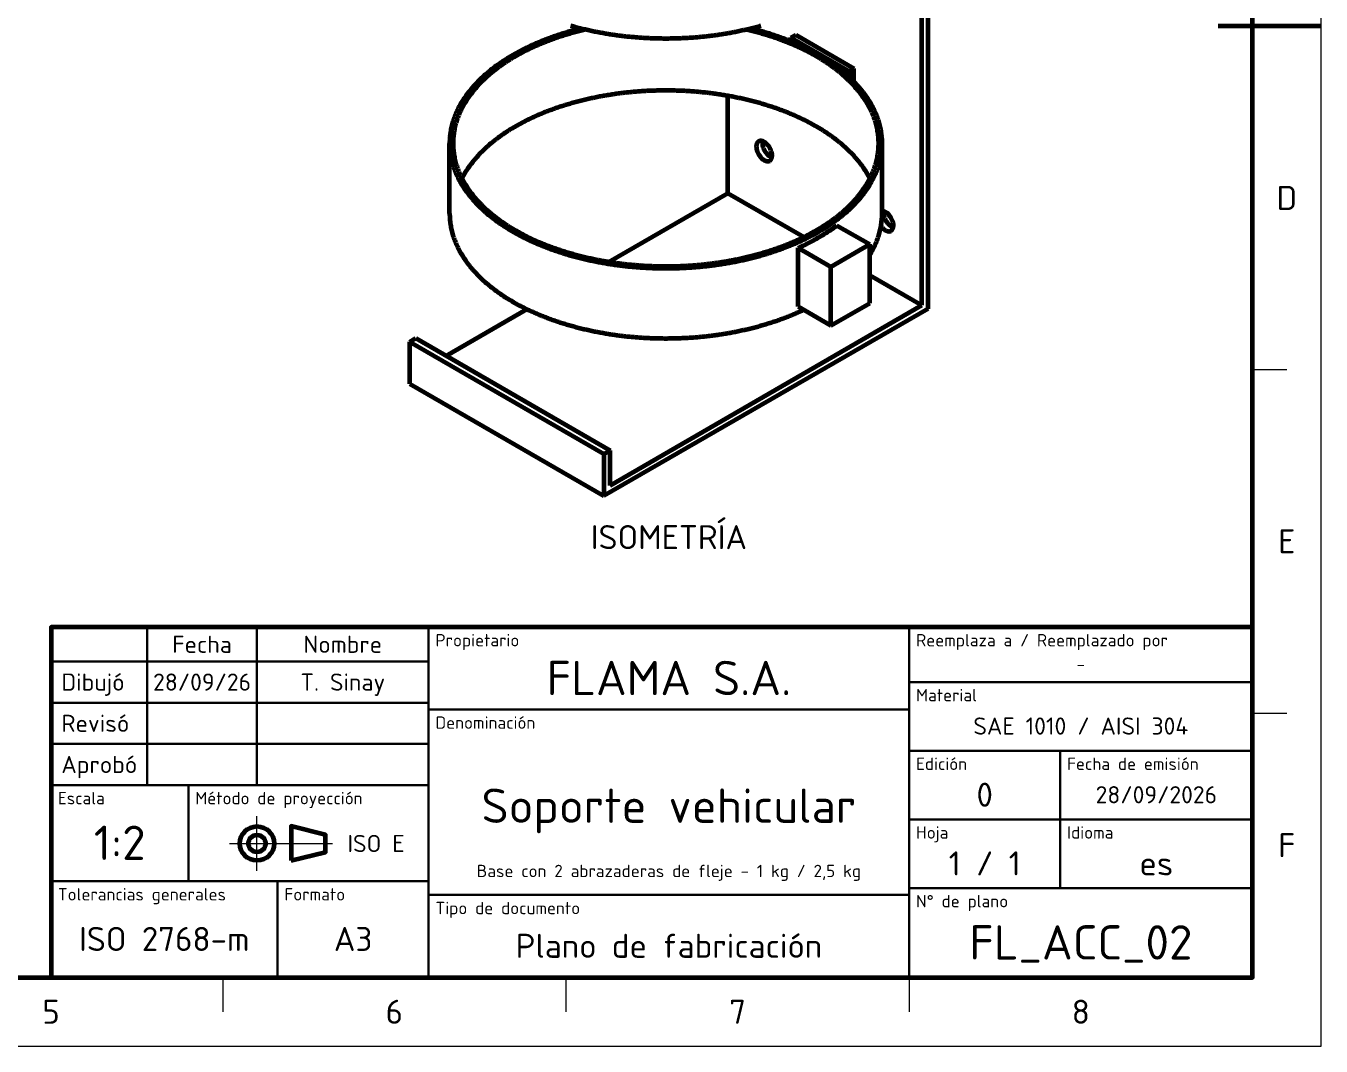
# Model space of a CAD drawing. Header units: millimetres. Extents: x 0 to 420, y 0 to 297.
# Drawn here: x 231.3 to 420, y 0 to 148.5 of the extents above; entities that cross this region are included whole.
import ezdxf
from ezdxf.enums import TextEntityAlignment as Align

# ---------------------------------------------------------------- set-up
doc = ezdxf.new("R2010")
doc.units = ezdxf.units.MM
doc.linetypes.add('IRAM-F-TRAZO-PUNTO', pattern=[20, 15, -2, 1, -2])
for name, color, linetype, lineweight in [('01-VISIBLE', 7, 'CONTINUOUS', 70), ('03-EJE', 1, 'IRAM-F-TRAZO-PUNTO', 18), ('06-TEXTO', 7, 'CONTINUOUS', 25), ('07-RECUADRO', 7, 'CONTINUOUS', 70), ('08-FINA', 5, 'CONTINUOUS', 18), ('10-ROTULO', 7, 'CONTINUOUS', 35), ('11-TEXTO-ROTULO', 7, 'CONTINUOUS', 25)]:
    doc.layers.add(name, color=color, linetype=linetype, lineweight=lineweight)
doc.styles.add('ISO3098', font='isocpeur.ttf')

msp = doc.modelspace()

# ---------------------------------------------------------------- linework, layer by layer
at = {"layer": '01-VISIBLE'}
for p, q in [((361.858, 107.871), (361.858, 186.05)), ((362.742, 107.36), (362.742, 186.56)), ((342.766, 146.858), (343.473, 147.267)), ((343.473, 147.267), (351.958, 142.368)), ((342.766, 146.858), (351.251, 141.959)), ((342.766, 146.287), (342.766, 146.858)), ((351.251, 141.959), (351.958, 142.368)), ((351.251, 141.103), (351.251, 141.959)), ((351.958, 140.418), (351.958, 142.368)), ((333.574, 124.2), (333.574, 138.365)), ((293.058, 121.241), (293.058, 131.447)), ((356.058, 121.241), (356.058, 131.447)), ((316.257, 114.203), (333.574, 124.2)), ((333.574, 124.2), (344.639, 117.812)), ((349.48, 119.508), (354.257, 116.75)), ((343.823, 107.668), (343.823, 116.242)), ((343.823, 116.242), (348.6, 113.484)), ((348.6, 113.484), (354.257, 116.75)), ((354.257, 108.177), (354.257, 116.75)), ((348.6, 104.911), (348.6, 113.484)), ((354.257, 112.259), (361.858, 107.871)), ((316.426, 81.641), (361.858, 107.871)), ((343.823, 107.668), (348.6, 104.911)), ((348.6, 104.911), (354.257, 108.177)), ((292.561, 100.522), (304.314, 107.307)), ((362.742, 107.36), (315.542, 80.11)), ((287.258, 102.563), (288.142, 103.074)), ((287.258, 96.44), (287.258, 102.563)), ((287.258, 102.563), (315.542, 86.233)), ((288.142, 103.074), (316.426, 86.744)), ((287.258, 96.44), (315.542, 80.11)), ((315.542, 86.233), (316.426, 86.744)), ((315.542, 86.233), (315.542, 80.11)), ((316.426, 81.641), (316.426, 86.744))]:
    msp.add_line(p, q, dxfattribs=at)
for points in [[(312.239, 148.185), (312.045, 148.137), (311.85, 148.088), (311.656, 148.038), (311.461, 147.987), (311.267, 147.935), (311.074, 147.883), (310.88, 147.829), (310.687, 147.775), (310.494, 147.72), (310.301, 147.664), (310.109, 147.607), (309.917, 147.549), (309.725, 147.491), (309.533, 147.431), (309.342, 147.371), (309.151, 147.309), (308.96, 147.247), (308.769, 147.184), (308.579, 147.12), (308.389, 147.055), (308.2, 146.989), (308.011, 146.922), (307.822, 146.854), (307.633, 146.785), (307.445, 146.716), (307.257, 146.645), (307.07, 146.573), (306.883, 146.5), (306.696, 146.427), (306.51, 146.352), (306.324, 146.277), (306.138, 146.2), (305.953, 146.122), (305.769, 146.044), (305.584, 145.964), (305.401, 145.883), (305.217, 145.802), (305.034, 145.719), (304.852, 145.635), (304.67, 145.55), (304.489, 145.464), (304.308, 145.377), (304.128, 145.289), (303.948, 145.2), (303.769, 145.11), (303.59, 145.019), (303.412, 144.926), (303.234, 144.833), (303.057, 144.738), (302.881, 144.642), (302.705, 144.545), (302.53, 144.447), (302.356, 144.348), (302.182, 144.247), (302.009, 144.146), (301.837, 144.043), (301.665, 143.939), (301.494, 143.834), (301.324, 143.727), (301.155, 143.62), (300.986, 143.511), (300.818, 143.401), (300.651, 143.289), (300.485, 143.176), (300.32, 143.062), (300.156, 142.947), (299.992, 142.831), (299.83, 142.713), (299.668, 142.594), (299.508, 142.473), (299.348, 142.351), (299.19, 142.228), (299.033, 142.104), (298.876, 141.978), (298.721, 141.85), (298.567, 141.722), (298.414, 141.592), (298.263, 141.46), (298.112, 141.327), (297.963, 141.193), (297.815, 141.057), (297.669, 140.92), (297.524, 140.781), (297.38, 140.641), (297.238, 140.5), (297.097, 140.357), (296.958, 140.212), (296.82, 140.066), (296.684, 139.918), (296.55, 139.769), (296.417, 139.619), (296.286, 139.467), (296.157, 139.313), (296.03, 139.158), (295.904, 139.001), (295.781, 138.843), (295.659, 138.683), (295.54, 138.522), (295.422, 138.36), (295.307, 138.195), (295.194, 138.029), (295.083, 137.862), (294.974, 137.693), (294.868, 137.523), (294.764, 137.351), (294.663, 137.178), (294.564, 137.003), (294.468, 136.827), (294.375, 136.65), (294.284, 136.471), (294.196, 136.29), (294.111, 136.109), (294.028, 135.926), (293.949, 135.741), (293.873, 135.556), (293.799, 135.369), (293.729, 135.181), (293.662, 134.992), (293.599, 134.801), (293.538, 134.61), (293.481, 134.417), (293.428, 134.224), (293.377, 134.03), (293.331, 133.835), (293.288, 133.639), (293.248, 133.442), (293.212, 133.244), (293.18, 133.046), (293.152, 132.848), (293.127, 132.648), (293.106, 132.449), (293.089, 132.249), (293.075, 132.049), (293.066, 131.848), (293.06, 131.648), (293.058, 131.447)], [(312.894, 148.029), (312.698, 147.983), (312.503, 147.936), (312.308, 147.888), (312.113, 147.839), (311.918, 147.789), (311.724, 147.739), (311.529, 147.687), (311.335, 147.635), (311.142, 147.582), (310.948, 147.528), (310.755, 147.473), (310.562, 147.417), (310.369, 147.36), (310.176, 147.302), (309.984, 147.244), (309.792, 147.184), (309.6, 147.124), (309.409, 147.062), (309.218, 147), (309.027, 146.937), (308.837, 146.872), (308.647, 146.807), (308.457, 146.741), (308.267, 146.674), (308.078, 146.606), (307.889, 146.537), (307.701, 146.467), (307.513, 146.396), (307.325, 146.325), (307.138, 146.252), (306.951, 146.178), (306.765, 146.103), (306.579, 146.027), (306.393, 145.95), (306.208, 145.872), (306.023, 145.793), (305.838, 145.713), (305.655, 145.632), (305.471, 145.55), (305.288, 145.467), (305.106, 145.383), (304.924, 145.297), (304.742, 145.211), (304.561, 145.123), (304.381, 145.035), (304.201, 144.945), (304.022, 144.854), (303.843, 144.762), (303.665, 144.669), (303.487, 144.575), (303.311, 144.479), (303.134, 144.383), (302.959, 144.285), (302.784, 144.186), (302.609, 144.086), (302.436, 143.985), (302.263, 143.882), (302.091, 143.779), (301.919, 143.674), (301.749, 143.568), (301.579, 143.46), (301.41, 143.352), (301.242, 143.242), (301.074, 143.13), (300.908, 143.018), (300.742, 142.904), (300.577, 142.789), (300.413, 142.672), (300.251, 142.555), (300.089, 142.436), (299.928, 142.315), (299.768, 142.193), (299.609, 142.07), (299.452, 141.945), (299.295, 141.82), (299.139, 141.692), (298.985, 141.563), (298.832, 141.433), (298.68, 141.301), (298.53, 141.168), (298.38, 141.034), (298.232, 140.898), (298.086, 140.76), (297.941, 140.621), (297.797, 140.481), (297.655, 140.339), (297.514, 140.195), (297.375, 140.05), (297.237, 139.904), (297.101, 139.756), (296.967, 139.606), (296.834, 139.455), (296.704, 139.303), (296.575, 139.148), (296.448, 138.993), (296.323, 138.835), (296.2, 138.676), (296.079, 138.516), (295.96, 138.354), (295.843, 138.191), (295.728, 138.026), (295.616, 137.859), (295.506, 137.691), (295.398, 137.521), (295.293, 137.35), (295.19, 137.177), (295.09, 137.003), (294.992, 136.827), (294.897, 136.65), (294.805, 136.472), (294.715, 136.292), (294.629, 136.11), (294.545, 135.928), (294.465, 135.743), (294.387, 135.558), (294.312, 135.371), (294.241, 135.183), (294.173, 134.994), (294.108, 134.804), (294.047, 134.613), (293.989, 134.42), (293.934, 134.227), (293.883, 134.033), (293.836, 133.837), (293.792, 133.641), (293.752, 133.444), (293.715, 133.247), (293.682, 133.048), (293.653, 132.849), (293.628, 132.65), (293.607, 132.45), (293.589, 132.25), (293.576, 132.049), (293.566, 131.849), (293.56, 131.648), (293.558, 131.447)], [(310.671, 148.599), (310.864, 148.545), (311.057, 148.492), (311.251, 148.439), (311.445, 148.388), (311.639, 148.337), (311.833, 148.287), (312.027, 148.238), (312.222, 148.189), (312.417, 148.142), (312.612, 148.095), (312.807, 148.05), (313.003, 148.005), (313.198, 147.96), (313.394, 147.917), (313.59, 147.875), (313.786, 147.833), (313.983, 147.792), (314.179, 147.752), (314.376, 147.713), (314.573, 147.675), (314.77, 147.637), (314.967, 147.6), (315.164, 147.564), (315.362, 147.529), (315.559, 147.495), (315.757, 147.461), (315.955, 147.428), (316.153, 147.396), (316.351, 147.365), (316.549, 147.334), (316.748, 147.305), (316.946, 147.276), (317.145, 147.248), (317.343, 147.22), (317.542, 147.194), (317.741, 147.168), (317.94, 147.143), (318.139, 147.118), (318.338, 147.095), (318.538, 147.072), (318.737, 147.05), (318.936, 147.029), (319.136, 147.008), (319.335, 146.988), (319.535, 146.969), (319.735, 146.951), (319.935, 146.934), (320.134, 146.917), (320.334, 146.901), (320.534, 146.886), (320.734, 146.871), (320.934, 146.857), (321.135, 146.844), (321.335, 146.832), (321.535, 146.821), (321.735, 146.81), (321.936, 146.8), (322.136, 146.791), (322.336, 146.782), (322.537, 146.774), (322.737, 146.767), (322.938, 146.761), (323.138, 146.755), (323.339, 146.75), (323.539, 146.746), (323.74, 146.743), (323.94, 146.74), (324.141, 146.738), (324.341, 146.737), (324.542, 146.737), (324.742, 146.737), (324.943, 146.738), (325.144, 146.74), (325.344, 146.742), (325.545, 146.746), (325.745, 146.75), (325.946, 146.754), (326.146, 146.76), (326.347, 146.766), (326.547, 146.773), (326.748, 146.781), (326.948, 146.789), (327.148, 146.798), (327.349, 146.808), (327.549, 146.819), (327.749, 146.83), (327.949, 146.842), (328.149, 146.855), (328.35, 146.869), (328.55, 146.883), (328.75, 146.898), (328.949, 146.914), (329.149, 146.931), (329.349, 146.948), (329.549, 146.966), (329.749, 146.985), (329.948, 147.005), (330.148, 147.025), (330.347, 147.046), (330.546, 147.068), (330.746, 147.091), (330.945, 147.114), (331.144, 147.139), (331.343, 147.164), (331.542, 147.189), (331.741, 147.216), (331.939, 147.243), (332.138, 147.271), (332.337, 147.3), (332.535, 147.329), (332.733, 147.36), (332.931, 147.391), (333.129, 147.423), (333.327, 147.456), (333.525, 147.489), (333.723, 147.523), (333.92, 147.558), (334.117, 147.594), (334.315, 147.631), (334.512, 147.669), (334.708, 147.707), (334.905, 147.746), (335.102, 147.786), (335.298, 147.826), (335.494, 147.868), (335.69, 147.91), (335.886, 147.953), (336.082, 147.997), (336.277, 148.042), (336.473, 148.088), (336.668, 148.134), (336.863, 148.182), (337.057, 148.23), (337.252, 148.279), (337.446, 148.329), (337.64, 148.379), (337.834, 148.431), (338.028, 148.483), (338.221, 148.537), (338.414, 148.591)], [(355.558, 131.447), (355.556, 131.648), (355.55, 131.849), (355.54, 132.049), (355.527, 132.25), (355.509, 132.45), (355.488, 132.65), (355.463, 132.849), (355.434, 133.048), (355.401, 133.247), (355.364, 133.444), (355.324, 133.641), (355.28, 133.837), (355.233, 134.033), (355.182, 134.227), (355.127, 134.42), (355.069, 134.613), (355.008, 134.804), (354.943, 134.994), (354.875, 135.183), (354.804, 135.371), (354.729, 135.558), (354.652, 135.743), (354.571, 135.928), (354.487, 136.11), (354.401, 136.292), (354.311, 136.472), (354.219, 136.65), (354.124, 136.827), (354.027, 137.003), (353.926, 137.177), (353.823, 137.35), (353.718, 137.521), (353.61, 137.691), (353.5, 137.859), (353.388, 138.026), (353.273, 138.191), (353.157, 138.354), (353.038, 138.516), (352.916, 138.676), (352.793, 138.835), (352.668, 138.993), (352.541, 139.148), (352.412, 139.303), (352.282, 139.455), (352.149, 139.606), (352.015, 139.756), (351.879, 139.904), (351.741, 140.05), (351.602, 140.195), (351.461, 140.339), (351.319, 140.481), (351.175, 140.621), (351.03, 140.76), (350.884, 140.898), (350.736, 141.034), (350.586, 141.168), (350.436, 141.301), (350.284, 141.433), (350.131, 141.563), (349.977, 141.692), (349.821, 141.82), (349.665, 141.945), (349.507, 142.07), (349.348, 142.193), (349.188, 142.315), (349.027, 142.436), (348.865, 142.555), (348.703, 142.672), (348.539, 142.789), (348.374, 142.904), (348.208, 143.018), (348.042, 143.13), (347.875, 143.242), (347.706, 143.352), (347.537, 143.46), (347.367, 143.568), (347.197, 143.674), (347.025, 143.779), (346.853, 143.882), (346.68, 143.985), (346.507, 144.086), (346.332, 144.186), (346.157, 144.285), (345.982, 144.383), (345.806, 144.479), (345.629, 144.575), (345.451, 144.669), (345.273, 144.762), (345.094, 144.854), (344.915, 144.945), (344.735, 145.035), (344.555, 145.123), (344.374, 145.211), (344.192, 145.297), (344.01, 145.383), (343.828, 145.467), (343.645, 145.55), (343.462, 145.632), (343.278, 145.713), (343.093, 145.793), (342.909, 145.872), (342.723, 145.95), (342.538, 146.027), (342.351, 146.103), (342.165, 146.178), (341.978, 146.252), (341.791, 146.325), (341.603, 146.396), (341.415, 146.467), (341.227, 146.537), (341.038, 146.606), (340.849, 146.674), (340.659, 146.741), (340.469, 146.807), (340.279, 146.872), (340.089, 146.937), (339.898, 147), (339.707, 147.062), (339.516, 147.124), (339.324, 147.184), (339.132, 147.244), (338.94, 147.302), (338.747, 147.36), (338.554, 147.417), (338.361, 147.473), (338.168, 147.528), (337.975, 147.582), (337.781, 147.635), (337.587, 147.687), (337.392, 147.739), (337.198, 147.789), (337.003, 147.839), (336.808, 147.888), (336.613, 147.936), (336.418, 147.983), (336.222, 148.029)], [(356.058, 131.447), (356.056, 131.648), (356.05, 131.848), (356.041, 132.049), (356.027, 132.249), (356.01, 132.449), (355.989, 132.648), (355.964, 132.848), (355.936, 133.046), (355.904, 133.244), (355.868, 133.442), (355.828, 133.639), (355.785, 133.835), (355.739, 134.03), (355.689, 134.224), (355.635, 134.417), (355.578, 134.61), (355.518, 134.801), (355.454, 134.992), (355.387, 135.181), (355.317, 135.369), (355.244, 135.556), (355.167, 135.741), (355.088, 135.926), (355.006, 136.109), (354.92, 136.29), (354.832, 136.471), (354.742, 136.65), (354.648, 136.827), (354.552, 137.003), (354.453, 137.178), (354.352, 137.351), (354.248, 137.523), (354.142, 137.693), (354.033, 137.862), (353.922, 138.029), (353.809, 138.195), (353.694, 138.36), (353.576, 138.522), (353.457, 138.683), (353.335, 138.843), (353.212, 139.001), (353.086, 139.158), (352.959, 139.313), (352.83, 139.467), (352.699, 139.619), (352.566, 139.769), (352.432, 139.918), (352.296, 140.066), (352.158, 140.212), (352.019, 140.357), (351.878, 140.5), (351.736, 140.641), (351.592, 140.781), (351.447, 140.92), (351.301, 141.057), (351.153, 141.193), (351.004, 141.327), (350.853, 141.46), (350.702, 141.592), (350.549, 141.722), (350.395, 141.85), (350.24, 141.978), (350.084, 142.104), (349.926, 142.228), (349.768, 142.351), (349.608, 142.473), (349.448, 142.594), (349.286, 142.713), (349.124, 142.831), (348.96, 142.947), (348.796, 143.062), (348.631, 143.176), (348.465, 143.289), (348.298, 143.401), (348.13, 143.511), (347.962, 143.62), (347.792, 143.727), (347.622, 143.834), (347.451, 143.939), (347.28, 144.043), (347.107, 144.146), (346.934, 144.247), (346.76, 144.348), (346.586, 144.447), (346.411, 144.545), (346.235, 144.642), (346.059, 144.738), (345.882, 144.833), (345.704, 144.926), (345.526, 145.019), (345.348, 145.11), (345.168, 145.2), (344.988, 145.289), (344.808, 145.377), (344.627, 145.464), (344.446, 145.55), (344.264, 145.635), (344.082, 145.719), (343.899, 145.802), (343.715, 145.883), (343.532, 145.964), (343.348, 146.044), (343.163, 146.122), (342.978, 146.2), (342.792, 146.277), (342.606, 146.352), (342.42, 146.427), (342.233, 146.5), (342.046, 146.573), (341.859, 146.645), (341.671, 146.716), (341.483, 146.785), (341.294, 146.854), (341.105, 146.922), (340.916, 146.989), (340.727, 147.055), (340.537, 147.12), (340.347, 147.184), (340.156, 147.247), (339.965, 147.309), (339.774, 147.371), (339.583, 147.431), (339.391, 147.491), (339.199, 147.549), (339.007, 147.607), (338.815, 147.664), (338.622, 147.72), (338.429, 147.775), (338.236, 147.829), (338.042, 147.883), (337.849, 147.935), (337.655, 147.987), (337.461, 148.038), (337.266, 148.088), (337.072, 148.137), (336.877, 148.185)], [(354.271, 126.344), (354.178, 126.521), (354.082, 126.697), (353.984, 126.872), (353.883, 127.045), (353.779, 127.217), (353.673, 127.387), (353.564, 127.556), (353.454, 127.723), (353.341, 127.888), (353.225, 128.052), (353.108, 128.215), (352.988, 128.376), (352.867, 128.535), (352.743, 128.693), (352.617, 128.849), (352.49, 129.004), (352.361, 129.157), (352.23, 129.309), (352.097, 129.459), (351.962, 129.608), (351.826, 129.755), (351.688, 129.9), (351.549, 130.044), (351.408, 130.187), (351.265, 130.328), (351.121, 130.468), (350.976, 130.606), (350.829, 130.742), (350.681, 130.877), (350.532, 131.011), (350.381, 131.143), (350.229, 131.274), (350.076, 131.403), (349.921, 131.531), (349.766, 131.658), (349.609, 131.783), (349.452, 131.907), (349.293, 132.029), (349.133, 132.151), (348.972, 132.27), (348.81, 132.389), (348.648, 132.506), (348.484, 132.621), (348.319, 132.736), (348.154, 132.849), (347.987, 132.961), (347.82, 133.071), (347.652, 133.18), (347.483, 133.289), (347.313, 133.395), (347.143, 133.501), (346.972, 133.605), (346.8, 133.708), (346.627, 133.81), (346.453, 133.911), (346.279, 134.01), (346.105, 134.109), (345.929, 134.206), (345.753, 134.302), (345.577, 134.396), (345.399, 134.49), (345.221, 134.583), (345.043, 134.674), (344.864, 134.764), (344.684, 134.854), (344.504, 134.942), (344.324, 135.029), (344.143, 135.114), (343.961, 135.199), (343.779, 135.283), (343.596, 135.366), (343.413, 135.447), (343.229, 135.528), (343.045, 135.608), (342.861, 135.686), (342.676, 135.764), (342.491, 135.84), (342.305, 135.916), (342.119, 135.99), (341.932, 136.063), (341.745, 136.136), (341.558, 136.207), (341.37, 136.278), (341.182, 136.347), (340.994, 136.416), (340.805, 136.484), (340.616, 136.55), (340.426, 136.616), (340.237, 136.681), (340.047, 136.744), (339.856, 136.807), (339.666, 136.869), (339.475, 136.93), (339.283, 136.99), (339.092, 137.05), (338.9, 137.108), (338.708, 137.165), (338.515, 137.222), (338.323, 137.277), (338.13, 137.332), (337.937, 137.386), (337.743, 137.439), (337.55, 137.491), (337.356, 137.542), (337.162, 137.592), (336.968, 137.642), (336.773, 137.691), (336.578, 137.738), (336.383, 137.785), (336.188, 137.831), (335.993, 137.876), (335.797, 137.921), (335.602, 137.964), (335.406, 138.007), (335.21, 138.049), (335.013, 138.09), (334.817, 138.13), (334.62, 138.169), (334.424, 138.208), (334.227, 138.246), (334.03, 138.283), (333.833, 138.319), (333.635, 138.354), (333.438, 138.389), (333.24, 138.422), (333.042, 138.455), (332.844, 138.487), (332.646, 138.519), (332.448, 138.549), (332.25, 138.579), (332.051, 138.608), (331.853, 138.636), (331.654, 138.663), (331.456, 138.69), (331.257, 138.716), (331.058, 138.741), (330.859, 138.765), (330.66, 138.788), (330.461, 138.811), (330.261, 138.833), (330.062, 138.854), (329.862, 138.875), (329.663, 138.894), (329.463, 138.913), (329.264, 138.931), (329.064, 138.948), (328.864, 138.965), (328.664, 138.981), (328.464, 138.996), (328.264, 139.01), (328.064, 139.024), (327.864, 139.036), (327.664, 139.048), (327.464, 139.06), (327.264, 139.07), (327.063, 139.08), (326.863, 139.089), (326.663, 139.097), (326.462, 139.105), (326.262, 139.111), (326.062, 139.117), (325.861, 139.123), (325.661, 139.127), (325.46, 139.131), (325.26, 139.134), (325.059, 139.136), (324.859, 139.138), (324.658, 139.138), (324.458, 139.138), (324.257, 139.138), (324.057, 139.136), (323.856, 139.134), (323.656, 139.131), (323.455, 139.127), (323.255, 139.123), (323.055, 139.117), (322.854, 139.111), (322.654, 139.105), (322.453, 139.097), (322.253, 139.089), (322.053, 139.08), (321.853, 139.07), (321.652, 139.06), (321.452, 139.048), (321.252, 139.036), (321.052, 139.024), (320.852, 139.01), (320.652, 138.996), (320.452, 138.981), (320.252, 138.965), (320.052, 138.948), (319.853, 138.931), (319.653, 138.913), (319.453, 138.894), (319.254, 138.875), (319.054, 138.854), (318.855, 138.833), (318.656, 138.811), (318.456, 138.788), (318.257, 138.765), (318.058, 138.741), (317.859, 138.716), (317.661, 138.69), (317.462, 138.663), (317.263, 138.636), (317.065, 138.608), (316.866, 138.579), (316.668, 138.549), (316.47, 138.519), (316.272, 138.487), (316.074, 138.455), (315.876, 138.422), (315.678, 138.389), (315.481, 138.354), (315.284, 138.319), (315.086, 138.283), (314.889, 138.246), (314.692, 138.208), (314.496, 138.169), (314.299, 138.13), (314.103, 138.09), (313.906, 138.049), (313.71, 138.007), (313.514, 137.964), (313.319, 137.921), (313.123, 137.876), (312.928, 137.831), (312.733, 137.785), (312.538, 137.738), (312.343, 137.691), (312.149, 137.642), (311.954, 137.592), (311.76, 137.542), (311.566, 137.491), (311.373, 137.439), (311.179, 137.386), (310.986, 137.332), (310.793, 137.277), (310.601, 137.222), (310.408, 137.165), (310.216, 137.108), (310.024, 137.05), (309.833, 136.99), (309.642, 136.93), (309.451, 136.869), (309.26, 136.807), (309.069, 136.744), (308.879, 136.681), (308.69, 136.616), (308.5, 136.55), (308.311, 136.484), (308.122, 136.416), (307.934, 136.347), (307.746, 136.278), (307.558, 136.207), (307.371, 136.136), (307.184, 136.063), (306.997, 135.99), (306.811, 135.916), (306.626, 135.84), (306.44, 135.764), (306.255, 135.686), (306.071, 135.608), (305.887, 135.528), (305.703, 135.447), (305.52, 135.366), (305.337, 135.283), (305.155, 135.199), (304.974, 135.114), (304.792, 135.029), (304.612, 134.942), (304.432, 134.854), (304.252, 134.764), (304.073, 134.674), (303.895, 134.583), (303.717, 134.49), (303.54, 134.396), (303.363, 134.302), (303.187, 134.206), (303.011, 134.109), (302.837, 134.01), (302.663, 133.911), (302.489, 133.81), (302.317, 133.708), (302.145, 133.605), (301.973, 133.501), (301.803, 133.395), (301.633, 133.289), (301.464, 133.18), (301.296, 133.071), (301.129, 132.961), (300.962, 132.849), (300.797, 132.736), (300.632, 132.621), (300.469, 132.506), (300.306, 132.389), (300.144, 132.27), (299.983, 132.151), (299.823, 132.029), (299.665, 131.907), (299.507, 131.783), (299.35, 131.658), (299.195, 131.531), (299.04, 131.403), (298.887, 131.274), (298.735, 131.143), (298.585, 131.011), (298.435, 130.877), (298.287, 130.742), (298.14, 130.606), (297.995, 130.468), (297.851, 130.328), (297.709, 130.187), (297.568, 130.044), (297.428, 129.9), (297.29, 129.755), (297.154, 129.608), (297.019, 129.459), (296.887, 129.309), (296.755, 129.157), (296.626, 129.004), (296.499, 128.849), (296.373, 128.693), (296.249, 128.535), (296.128, 128.376), (296.008, 128.215), (295.891, 128.052), (295.776, 127.888), (295.663, 127.723), (295.552, 127.556), (295.443, 127.387), (295.337, 127.217), (295.234, 127.045), (295.132, 126.872), (295.034, 126.697), (294.938, 126.521), (294.845, 126.344)], [(293.058, 131.447), (293.06, 131.247), (293.066, 131.046), (293.075, 130.846), (293.089, 130.647), (293.106, 130.447), (293.127, 130.248), (293.151, 130.049), (293.18, 129.851), (293.212, 129.653), (293.247, 129.456), (293.287, 129.26), (293.33, 129.064), (293.376, 128.87), (293.426, 128.676), (293.479, 128.483), (293.536, 128.291), (293.596, 128.1), (293.66, 127.91), (293.726, 127.721), (293.796, 127.533), (293.869, 127.347), (293.945, 127.161), (294.024, 126.977), (294.106, 126.795), (294.191, 126.613), (294.279, 126.433), (294.369, 126.255), (294.462, 126.077), (294.558, 125.902), (294.657, 125.727), (294.757, 125.554), (294.861, 125.383), (294.967, 125.213), (295.075, 125.044), (295.185, 124.877), (295.298, 124.712), (295.413, 124.547), (295.53, 124.385), (295.649, 124.224), (295.77, 124.065), (295.893, 123.907), (296.018, 123.75), (296.145, 123.595), (296.274, 123.442), (296.404, 123.29), (296.536, 123.139), (296.67, 122.991), (296.806, 122.843), (296.943, 122.697), (297.082, 122.553), (297.222, 122.41), (297.364, 122.269), (297.507, 122.129), (297.652, 121.99), (297.798, 121.853), (297.945, 121.717), (298.094, 121.583), (298.243, 121.45), (298.395, 121.319), (298.547, 121.189), (298.7, 121.06), (298.855, 120.933), (299.011, 120.807), (299.168, 120.683), (299.326, 120.56), (299.485, 120.438), (299.645, 120.318), (299.806, 120.199), (299.968, 120.081), (300.131, 119.964), (300.294, 119.849), (300.459, 119.735), (300.625, 119.623), (300.791, 119.511), (300.958, 119.401), (301.126, 119.292), (301.295, 119.185), (301.465, 119.078), (301.635, 118.973), (301.806, 118.869), (301.978, 118.766), (302.151, 118.665), (302.324, 118.564), (302.498, 118.465), (302.673, 118.367), (302.848, 118.27), (303.024, 118.174), (303.2, 118.079), (303.377, 117.986), (303.555, 117.893), (303.733, 117.802), (303.912, 117.712), (304.091, 117.622), (304.271, 117.534), (304.451, 117.447), (304.632, 117.361), (304.813, 117.276), (304.995, 117.193), (305.178, 117.11), (305.36, 117.028), (305.544, 116.947), (305.727, 116.868), (305.912, 116.789), (306.096, 116.711), (306.281, 116.635), (306.467, 116.559), (306.652, 116.484), (306.839, 116.411), (307.025, 116.338), (307.212, 116.266), (307.399, 116.195), (307.587, 116.125), (307.775, 116.057), (307.964, 115.989), (308.152, 115.922), (308.341, 115.856), (308.531, 115.79), (308.72, 115.726), (308.91, 115.663), (309.101, 115.601), (309.291, 115.539), (309.482, 115.479), (309.673, 115.419), (309.865, 115.36), (310.056, 115.302), (310.248, 115.245), (310.441, 115.189), (310.633, 115.134), (310.826, 115.079), (311.019, 115.026), (311.212, 114.973), (311.405, 114.922), (311.599, 114.871), (311.793, 114.821), (311.987, 114.771), (312.181, 114.723), (312.376, 114.675), (312.571, 114.629), (312.766, 114.583), (312.961, 114.538), (313.156, 114.494), (313.352, 114.45), (313.547, 114.408), (313.743, 114.366), (313.939, 114.325), (314.135, 114.285), (314.332, 114.245), (314.528, 114.207), (314.725, 114.169), (314.922, 114.132), (315.119, 114.096), (315.316, 114.061), (315.513, 114.026), (315.71, 113.992), (315.908, 113.96), (316.106, 113.927), (316.303, 113.896), (316.501, 113.865), (316.699, 113.835), (316.897, 113.806), (317.096, 113.778), (317.294, 113.751), (317.492, 113.724), (317.691, 113.698), (317.89, 113.673), (318.088, 113.648), (318.287, 113.624), (318.486, 113.601), (318.685, 113.579), (318.884, 113.558), (319.083, 113.537), (319.283, 113.517), (319.482, 113.498), (319.681, 113.48), (319.881, 113.462), (320.08, 113.445), (320.28, 113.429), (320.48, 113.413), (320.679, 113.399), (320.879, 113.385), (321.079, 113.372), (321.279, 113.359), (321.479, 113.347), (321.679, 113.336), (321.879, 113.326), (322.079, 113.317), (322.279, 113.308), (322.479, 113.3), (322.679, 113.293), (322.879, 113.286), (323.079, 113.28), (323.28, 113.275), (323.48, 113.271), (323.68, 113.267), (323.88, 113.265), (324.08, 113.262), (324.281, 113.261), (324.481, 113.26), (324.681, 113.26), (324.881, 113.261), (325.082, 113.263), (325.282, 113.265), (325.482, 113.268), (325.682, 113.272), (325.883, 113.276), (326.083, 113.282), (326.283, 113.288), (326.483, 113.294), (326.683, 113.302), (326.883, 113.31), (327.083, 113.319), (327.283, 113.329), (327.483, 113.339), (327.683, 113.35), (327.883, 113.362), (328.083, 113.375), (328.283, 113.388), (328.483, 113.402), (328.682, 113.417), (328.882, 113.433), (329.082, 113.449), (329.281, 113.466), (329.481, 113.484), (329.68, 113.502), (329.879, 113.522), (330.078, 113.542), (330.278, 113.563), (330.477, 113.584), (330.676, 113.607), (330.875, 113.63), (331.073, 113.654), (331.272, 113.678), (331.471, 113.704), (331.669, 113.73), (331.868, 113.757), (332.066, 113.785), (332.264, 113.813), (332.462, 113.842), (332.66, 113.872), (332.858, 113.903), (333.056, 113.935), (333.254, 113.967), (333.451, 114), (333.649, 114.034), (333.846, 114.069), (334.043, 114.104), (334.24, 114.141), (334.437, 114.178), (334.633, 114.216), (334.83, 114.254), (335.026, 114.294), (335.222, 114.334), (335.418, 114.375), (335.614, 114.417), (335.81, 114.46), (336.005, 114.504), (336.2, 114.548), (336.395, 114.593), (336.59, 114.639), (336.785, 114.686), (336.979, 114.734), (337.174, 114.783), (337.368, 114.832), (337.562, 114.882), (337.755, 114.933), (337.949, 114.985), (338.142, 115.038), (338.335, 115.092), (338.527, 115.146), (338.72, 115.202), (338.912, 115.258), (339.104, 115.315), (339.295, 115.374), (339.487, 115.433), (339.678, 115.492), (339.869, 115.553), (340.059, 115.615), (340.25, 115.677), (340.439, 115.741), (340.629, 115.805), (340.818, 115.871), (341.007, 115.937), (341.196, 116.004), (341.384, 116.072), (341.572, 116.141), (341.76, 116.212), (341.947, 116.283), (342.134, 116.355), (342.32, 116.427), (342.506, 116.501), (342.692, 116.576), (342.878, 116.652), (343.062, 116.729), (343.247, 116.807), (343.431, 116.886), (343.615, 116.966), (343.798, 117.047), (343.98, 117.129), (344.163, 117.212), (344.344, 117.296), (344.526, 117.381), (344.706, 117.467), (344.887, 117.554), (345.066, 117.643), (345.246, 117.732), (345.424, 117.823), (345.602, 117.914), (345.78, 118.007), (345.957, 118.101), (346.133, 118.196), (346.309, 118.292), (346.484, 118.389), (346.658, 118.488), (346.832, 118.587)], [(293.558, 131.447), (293.56, 131.247), (293.566, 131.046), (293.576, 130.846), (293.589, 130.647), (293.606, 130.447), (293.628, 130.248), (293.653, 130.049), (293.682, 129.851), (293.714, 129.654), (293.75, 129.457), (293.79, 129.26), (293.834, 129.065), (293.881, 128.87), (293.932, 128.677), (293.986, 128.484), (294.043, 128.292), (294.105, 128.101), (294.169, 127.912), (294.236, 127.723), (294.307, 127.536), (294.381, 127.35), (294.458, 127.165), (294.538, 126.981), (294.622, 126.799), (294.708, 126.618), (294.796, 126.439), (294.888, 126.261), (294.982, 126.084), (295.079, 125.909), (295.179, 125.735), (295.281, 125.563), (295.386, 125.392), (295.493, 125.223), (295.602, 125.055), (295.714, 124.889), (295.828, 124.724), (295.944, 124.561), (296.062, 124.399), (296.183, 124.239), (296.305, 124.081), (296.43, 123.924), (296.556, 123.768), (296.684, 123.615), (296.814, 123.462), (296.946, 123.311), (297.079, 123.162), (297.214, 123.014), (297.351, 122.868), (297.49, 122.723), (297.63, 122.58), (297.771, 122.438), (297.914, 122.298), (298.058, 122.159), (298.204, 122.022), (298.351, 121.886), (298.5, 121.752), (298.65, 121.619), (298.801, 121.488), (298.953, 121.358), (299.107, 121.229), (299.261, 121.102), (299.417, 120.976), (299.574, 120.851), (299.732, 120.728), (299.891, 120.607), (300.051, 120.486), (300.212, 120.367), (300.374, 120.25), (300.537, 120.133), (300.701, 120.018), (300.866, 119.905), (301.032, 119.792), (301.198, 119.681), (301.366, 119.571), (301.534, 119.462), (301.703, 119.355), (301.873, 119.249), (302.043, 119.144), (302.215, 119.04), (302.387, 118.938), (302.559, 118.837), (302.733, 118.736), (302.907, 118.638), (303.082, 118.54), (303.257, 118.443), (303.433, 118.348), (303.61, 118.254), (303.787, 118.161), (303.965, 118.069), (304.144, 117.978), (304.323, 117.888), (304.502, 117.799), (304.682, 117.712), (304.863, 117.625), (305.044, 117.54), (305.226, 117.456), (305.408, 117.372), (305.591, 117.29), (305.774, 117.209), (305.957, 117.129), (306.141, 117.05), (306.326, 116.972), (306.511, 116.895), (306.696, 116.819), (306.882, 116.744), (307.068, 116.67), (307.254, 116.597), (307.441, 116.525), (307.628, 116.454), (307.816, 116.384), (308.004, 116.315), (308.192, 116.246), (308.381, 116.179), (308.57, 116.113), (308.759, 116.048), (308.949, 115.983), (309.139, 115.92), (309.329, 115.858), (309.52, 115.796), (309.71, 115.735), (309.902, 115.676), (310.093, 115.617), (310.285, 115.559), (310.477, 115.502), (310.669, 115.446), (310.861, 115.391), (311.054, 115.336), (311.247, 115.283), (311.44, 115.23), (311.634, 115.179), (311.828, 115.128), (312.022, 115.078), (312.216, 115.029), (312.41, 114.98), (312.605, 114.933), (312.799, 114.887), (312.994, 114.841), (313.19, 114.796), (313.385, 114.752), (313.581, 114.709), (313.776, 114.666), (313.972, 114.625), (314.168, 114.584), (314.364, 114.544), (314.561, 114.505), (314.757, 114.467), (314.954, 114.43), (315.151, 114.393), (315.348, 114.357), (315.545, 114.322), (315.743, 114.288), (315.94, 114.255), (316.138, 114.222), (316.335, 114.19), (316.533, 114.159), (316.731, 114.129), (316.929, 114.099), (317.128, 114.071), (317.326, 114.043), (317.524, 114.016), (317.723, 113.99), (317.921, 113.964), (318.12, 113.939), (318.319, 113.915), (318.518, 113.892), (318.717, 113.87), (318.916, 113.848), (319.115, 113.827), (319.314, 113.807), (319.514, 113.788), (319.713, 113.769), (319.913, 113.751), (320.112, 113.734), (320.312, 113.718), (320.511, 113.702), (320.711, 113.687), (320.911, 113.673), (321.111, 113.66), (321.311, 113.648), (321.51, 113.636), (321.71, 113.625), (321.91, 113.614), (322.11, 113.605), (322.311, 113.596), (322.511, 113.588), (322.711, 113.581), (322.911, 113.574), (323.111, 113.569), (323.311, 113.564), (323.512, 113.559), (323.712, 113.556), (323.912, 113.553), (324.112, 113.551), (324.313, 113.55), (324.513, 113.549), (324.713, 113.549), (324.913, 113.55), (325.114, 113.552), (325.314, 113.554), (325.514, 113.558), (325.714, 113.561), (325.915, 113.566), (326.115, 113.572), (326.315, 113.578), (326.515, 113.585), (326.715, 113.592), (326.915, 113.601), (327.115, 113.61), (327.315, 113.62), (327.515, 113.631), (327.715, 113.642), (327.915, 113.654), (328.115, 113.667), (328.315, 113.681), (328.514, 113.695), (328.714, 113.711), (328.914, 113.727), (329.113, 113.743), (329.313, 113.761), (329.512, 113.779), (329.712, 113.798), (329.911, 113.818), (330.11, 113.838), (330.309, 113.86), (330.508, 113.882), (330.707, 113.905), (330.906, 113.928), (331.105, 113.953), (331.304, 113.978), (331.502, 114.004), (331.701, 114.031), (331.899, 114.058), (332.097, 114.086), (332.295, 114.115), (332.493, 114.145), (332.691, 114.176), (332.889, 114.207), (333.087, 114.24), (333.284, 114.273), (333.482, 114.307), (333.679, 114.341), (333.876, 114.377), (334.073, 114.413), (334.27, 114.45), (334.466, 114.488), (334.663, 114.527), (334.859, 114.566), (335.055, 114.606), (335.251, 114.648), (335.447, 114.69), (335.643, 114.732), (335.838, 114.776), (336.034, 114.82), (336.229, 114.866), (336.423, 114.912), (336.618, 114.959), (336.813, 115.007), (337.007, 115.056), (337.201, 115.105), (337.395, 115.156), (337.588, 115.207), (337.782, 115.259), (337.975, 115.312), (338.168, 115.366), (338.36, 115.421), (338.553, 115.477), (338.745, 115.533), (338.936, 115.591), (339.128, 115.649), (339.319, 115.708), (339.51, 115.769), (339.701, 115.83), (339.891, 115.892), (340.082, 115.955), (340.271, 116.019), (340.461, 116.083), (340.65, 116.149), (340.839, 116.216), (341.027, 116.284), (341.215, 116.352), (341.403, 116.422), (341.591, 116.493), (341.778, 116.564), (341.964, 116.637), (342.151, 116.71), (342.336, 116.785), (342.522, 116.86), (342.707, 116.937), (342.892, 117.014), (343.076, 117.093), (343.259, 117.173), (343.443, 117.253), (343.626, 117.335), (343.808, 117.418), (343.99, 117.502), (344.171, 117.587), (344.352, 117.673), (344.532, 117.76), (344.712, 117.848), (344.892, 117.937), (345.07, 118.027), (345.248, 118.119), (345.426, 118.211), (345.603, 118.305), (345.779, 118.4), (345.955, 118.496), (346.13, 118.593), (346.305, 118.692), (346.478, 118.791)], [(338.064, 131.731), (337.911, 131.601), (337.808, 131.427), (337.75, 131.233), (337.729, 131.032), (337.736, 130.829), (337.766, 130.629), (337.815, 130.432), (337.88, 130.24), (337.96, 130.054), (338.054, 129.874), (338.16, 129.702), (338.278, 129.537), (338.409, 129.382), (338.552, 129.239), (338.708, 129.109), (338.877, 128.997)], [(339.689, 128.917), (339.844, 129.05), (339.948, 129.225), (340.005, 129.422), (340.026, 129.626), (340.017, 129.83), (339.986, 130.033), (339.935, 130.231), (339.868, 130.425), (339.785, 130.612), (339.689, 130.793), (339.581, 130.967), (339.459, 131.132), (339.325, 131.287), (339.179, 131.43), (339.019, 131.559), (338.846, 131.668), (338.66, 131.753), (338.461, 131.801), (338.257, 131.799), (338.064, 131.731)], [(338.637, 131.76), (338.613, 131.558), (338.618, 131.354), (338.647, 131.152), (338.695, 130.954), (338.76, 130.76), (338.84, 130.573), (338.934, 130.391), (339.04, 130.217), (339.159, 130.052), (339.29, 129.896), (339.434, 129.751), (339.591, 129.62), (339.761, 129.508)], [(346.478, 118.791), (346.652, 118.892), (346.826, 118.995), (346.998, 119.099), (347.17, 119.204), (347.341, 119.31), (347.512, 119.417), (347.681, 119.526), (347.85, 119.636), (348.018, 119.747), (348.185, 119.86), (348.351, 119.974), (348.516, 120.089), (348.68, 120.205), (348.844, 120.323), (349.006, 120.442), (349.167, 120.563), (349.328, 120.685), (349.487, 120.808), (349.645, 120.933), (349.802, 121.059), (349.958, 121.186), (350.113, 121.315), (350.266, 121.445), (350.419, 121.577), (350.57, 121.71), (350.719, 121.845), (350.868, 121.981), (351.015, 122.119), (351.16, 122.258), (351.305, 122.398), (351.447, 122.54), (351.588, 122.684), (351.728, 122.829), (351.866, 122.976), (352.002, 123.124), (352.137, 123.274), (352.27, 123.425), (352.401, 123.578), (352.53, 123.732), (352.658, 123.888), (352.783, 124.046), (352.907, 124.205), (353.028, 124.365), (353.148, 124.528), (353.265, 124.691), (353.38, 124.857), (353.493, 125.023), (353.603, 125.192), (353.711, 125.362), (353.817, 125.533), (353.92, 125.706), (354.021, 125.881), (354.119, 126.057), (354.214, 126.234), (354.307, 126.413), (354.396, 126.593), (354.483, 126.775), (354.567, 126.958), (354.648, 127.142), (354.726, 127.328), (354.801, 127.515), (354.872, 127.703), (354.941, 127.893), (355.006, 128.083), (355.067, 128.275), (355.126, 128.468), (355.18, 128.661), (355.232, 128.856), (355.279, 129.052), (355.323, 129.248), (355.364, 129.446), (355.4, 129.644), (355.433, 129.842), (355.462, 130.042), (355.488, 130.241), (355.509, 130.442), (355.527, 130.642), (355.54, 130.843), (355.55, 131.044), (355.556, 131.246), (355.558, 131.447)], [(346.832, 118.587), (347.007, 118.689), (347.181, 118.792), (347.354, 118.896), (347.526, 119.001), (347.698, 119.107), (347.869, 119.215), (348.039, 119.324), (348.209, 119.435), (348.377, 119.546), (348.545, 119.659), (348.712, 119.773), (348.878, 119.888), (349.043, 120.005), (349.207, 120.123), (349.37, 120.243), (349.532, 120.363), (349.693, 120.485), (349.853, 120.609), (350.012, 120.734), (350.17, 120.86), (350.327, 120.987), (350.483, 121.116), (350.637, 121.247), (350.79, 121.379), (350.942, 121.512), (351.093, 121.647), (351.243, 121.783), (351.391, 121.92), (351.537, 122.059), (351.683, 122.2), (351.826, 122.342), (351.969, 122.486), (352.109, 122.631), (352.249, 122.777), (352.386, 122.925), (352.522, 123.075), (352.656, 123.226), (352.789, 123.379), (352.919, 123.533), (353.048, 123.689), (353.175, 123.846), (353.3, 124.005), (353.423, 124.165), (353.544, 124.327), (353.663, 124.491), (353.78, 124.656), (353.894, 124.822), (354.006, 124.991), (354.116, 125.16), (354.224, 125.331), (354.329, 125.504), (354.431, 125.678), (354.531, 125.854), (354.629, 126.031), (354.724, 126.21), (354.816, 126.39), (354.905, 126.571), (354.991, 126.754), (355.075, 126.938), (355.155, 127.123), (355.232, 127.31), (355.307, 127.498), (355.378, 127.687), (355.445, 127.878), (355.51, 128.069), (355.571, 128.262), (355.629, 128.456), (355.683, 128.65), (355.734, 128.846), (355.782, 129.042), (355.825, 129.24), (355.865, 129.438), (355.902, 129.637), (355.934, 129.836), (355.963, 130.036), (355.988, 130.237), (356.01, 130.438), (356.027, 130.639), (356.041, 130.841), (356.05, 131.043), (356.056, 131.245), (356.058, 131.447)], [(338.877, 128.997), (339.004, 128.932), (339.137, 128.882), (339.276, 128.85), (339.418, 128.841), (339.558, 128.862), (339.689, 128.917)], [(339.761, 129.508), (339.799, 129.486), (339.838, 129.466), (339.878, 129.447), (339.918, 129.429), (339.959, 129.413), (340.001, 129.398)], [(293.058, 121.241), (293.06, 121.04), (293.066, 120.84), (293.075, 120.639), (293.089, 120.439), (293.106, 120.239), (293.127, 120.04), (293.152, 119.841), (293.18, 119.642), (293.212, 119.444), (293.248, 119.247), (293.287, 119.05), (293.33, 118.855), (293.377, 118.659), (293.427, 118.465), (293.481, 118.272), (293.538, 118.08), (293.598, 117.888), (293.661, 117.698), (293.728, 117.509), (293.798, 117.321), (293.871, 117.134), (293.948, 116.949), (294.027, 116.765), (294.109, 116.582), (294.194, 116.4), (294.282, 116.22), (294.373, 116.041), (294.466, 115.864), (294.562, 115.687), (294.661, 115.513), (294.762, 115.34), (294.866, 115.168), (294.972, 114.998), (295.081, 114.829), (295.191, 114.662), (295.304, 114.496), (295.419, 114.332), (295.537, 114.169), (295.656, 114.008), (295.778, 113.849), (295.901, 113.69), (296.026, 113.534), (296.153, 113.379), (296.282, 113.225), (296.413, 113.073), (296.546, 112.923), (296.68, 112.774), (296.816, 112.626), (296.953, 112.48), (297.093, 112.336), (297.233, 112.193), (297.375, 112.051), (297.519, 111.911), (297.664, 111.772), (297.81, 111.635), (297.958, 111.5), (298.107, 111.365), (298.257, 111.232), (298.408, 111.101), (298.561, 110.971), (298.715, 110.842), (298.87, 110.715), (299.026, 110.589), (299.183, 110.465), (299.342, 110.341), (299.501, 110.22), (299.661, 110.099), (299.823, 109.98), (299.985, 109.862), (300.148, 109.746), (300.312, 109.63), (300.477, 109.516), (300.643, 109.404), (300.81, 109.292), (300.978, 109.182), (301.146, 109.073), (301.315, 108.966), (301.485, 108.859), (301.656, 108.754), (301.828, 108.65), (302, 108.547), (302.173, 108.446), (302.346, 108.345), (302.521, 108.246), (302.695, 108.148), (302.871, 108.051), (303.047, 107.955), (303.224, 107.86), (303.401, 107.767), (303.579, 107.674), (303.758, 107.583), (303.937, 107.493), (304.117, 107.404), (304.297, 107.315), (304.478, 107.228), (304.659, 107.143), (304.841, 107.058), (305.023, 106.974), (305.205, 106.891), (305.389, 106.809), (305.572, 106.729), (305.756, 106.649), (305.941, 106.57), (306.126, 106.493), (306.311, 106.416), (306.497, 106.341), (306.683, 106.266), (306.87, 106.192), (307.056, 106.12), (307.244, 106.048), (307.431, 105.977), (307.619, 105.907), (307.808, 105.839), (307.997, 105.771), (308.186, 105.704), (308.375, 105.638), (308.565, 105.573), (308.755, 105.508), (308.945, 105.445), (309.136, 105.383), (309.327, 105.322), (309.518, 105.261), (309.709, 105.201), (309.901, 105.143), (310.093, 105.085), (310.286, 105.028), (310.478, 104.972), (310.671, 104.917), (310.864, 104.863), (311.057, 104.809), (311.251, 104.757), (311.445, 104.705), (311.639, 104.654), (311.833, 104.604), (312.027, 104.555), (312.222, 104.507), (312.417, 104.459), (312.612, 104.413), (312.807, 104.367), (313.003, 104.322), (313.198, 104.278), (313.394, 104.235), (313.59, 104.192), (313.786, 104.151), (313.983, 104.11), (314.179, 104.07), (314.376, 104.03), (314.573, 103.992), (314.77, 103.954), (314.967, 103.918), (315.164, 103.882), (315.362, 103.846), (315.559, 103.812), (315.757, 103.778), (315.955, 103.746), (316.153, 103.714), (316.351, 103.682), (316.549, 103.652), (316.748, 103.622), (316.946, 103.593), (317.145, 103.565), (317.343, 103.538), (317.542, 103.511), (317.741, 103.485), (317.94, 103.46), (318.139, 103.436), (318.338, 103.412), (318.538, 103.389), (318.737, 103.367), (318.936, 103.346), (319.136, 103.326), (319.335, 103.306), (319.535, 103.287), (319.735, 103.269), (319.935, 103.251), (320.134, 103.234), (320.334, 103.218), (320.534, 103.203), (320.734, 103.189), (320.934, 103.175), (321.135, 103.162), (321.335, 103.15), (321.535, 103.138), (321.735, 103.127), (321.936, 103.117), (322.136, 103.108), (322.336, 103.099), (322.537, 103.092), (322.737, 103.085), (322.938, 103.078), (323.138, 103.073), (323.339, 103.068), (323.539, 103.064), (323.74, 103.06), (323.94, 103.058), (324.141, 103.056), (324.341, 103.055), (324.542, 103.054), (324.742, 103.054), (324.943, 103.056), (325.144, 103.057), (325.344, 103.06), (325.545, 103.063), (325.745, 103.067), (325.946, 103.072), (326.146, 103.077), (326.347, 103.083), (326.547, 103.09), (326.748, 103.098), (326.948, 103.107), (327.148, 103.116), (327.349, 103.126), (327.549, 103.136), (327.749, 103.148), (327.949, 103.16), (328.149, 103.173), (328.35, 103.186), (328.55, 103.201), (328.75, 103.216), (328.949, 103.232), (329.149, 103.248), (329.349, 103.266), (329.549, 103.284), (329.749, 103.303), (329.948, 103.322), (330.148, 103.343), (330.347, 103.364), (330.546, 103.386), (330.746, 103.408), (330.945, 103.432), (331.144, 103.456), (331.343, 103.481), (331.542, 103.507), (331.741, 103.533), (331.939, 103.561), (332.138, 103.589), (332.337, 103.617), (332.535, 103.647), (332.733, 103.677), (332.931, 103.708), (333.129, 103.74), (333.327, 103.773), (333.525, 103.807), (333.723, 103.841), (333.92, 103.876), (334.117, 103.912), (334.315, 103.948), (334.512, 103.986), (334.708, 104.024), (334.905, 104.063), (335.102, 104.103), (335.298, 104.144), (335.494, 104.185), (335.69, 104.228), (335.886, 104.271), (336.082, 104.315), (336.277, 104.36), (336.473, 104.405), (336.668, 104.452), (336.863, 104.499), (337.057, 104.547), (337.252, 104.596), (337.446, 104.646), (337.64, 104.697), (337.834, 104.748), (338.028, 104.801), (338.221, 104.854), (338.414, 104.908), (338.607, 104.963), (338.8, 105.019), (338.992, 105.076), (339.184, 105.133), (339.376, 105.192), (339.567, 105.251), (339.759, 105.312), (339.95, 105.373), (340.14, 105.435), (340.331, 105.498), (340.521, 105.562), (340.711, 105.627), (340.9, 105.693), (341.089, 105.76), (341.278, 105.828), (341.466, 105.896), (341.654, 105.966), (341.842, 106.036), (342.03, 106.108), (342.217, 106.18), (342.403, 106.254), (342.589, 106.328), (342.775, 106.404), (342.961, 106.48), (343.146, 106.558), (343.33, 106.636), (343.514, 106.716), (343.698, 106.796), (343.881, 106.878), (344.064, 106.961), (344.246, 107.044), (344.428, 107.129), (344.609, 107.215)], [(354.257, 115.179), (354.36, 115.35), (354.461, 115.523), (354.559, 115.697), (354.655, 115.873), (354.748, 116.05), (354.838, 116.229), (354.926, 116.409), (355.011, 116.59), (355.093, 116.773), (355.172, 116.957), (355.248, 117.142), (355.321, 117.328), (355.39, 117.516), (355.457, 117.705), (355.52, 117.895), (355.58, 118.086), (355.637, 118.278), (355.69, 118.47), (355.74, 118.664), (355.787, 118.859), (355.83, 119.055), (355.869, 119.251), (355.905, 119.448), (355.937, 119.645), (355.965, 119.844), (355.99, 120.042), (356.01, 120.241), (356.028, 120.441), (356.041, 120.64), (356.05, 120.84), (356.056, 121.041), (356.058, 121.241)], [(357.367, 118.711), (357.525, 118.847), (357.629, 119.028), (357.685, 119.229), (357.704, 119.437), (357.692, 119.646), (357.658, 119.853), (357.603, 120.055), (357.532, 120.252), (357.445, 120.442), (357.344, 120.626), (357.23, 120.801), (357.103, 120.968), (356.963, 121.123), (356.809, 121.265), (356.642, 121.391), (356.46, 121.495), (356.265, 121.569), (356.058, 121.601)], [(356.315, 121.554), (356.291, 121.352), (356.296, 121.148), (356.325, 120.946), (356.373, 120.748), (356.438, 120.554), (356.518, 120.367), (356.611, 120.185), (356.718, 120.011), (356.837, 119.846), (356.968, 119.689), (357.112, 119.545), (357.269, 119.414), (357.439, 119.301)], [(346.832, 117.771), (347.014, 117.877), (347.196, 117.984), (347.377, 118.093), (347.558, 118.204), (347.737, 118.315), (347.915, 118.428), (348.093, 118.542), (348.27, 118.658), (348.446, 118.775), (348.621, 118.894), (348.794, 119.014), (348.967, 119.135), (349.139, 119.258), (349.31, 119.382), (349.48, 119.508)], [(355.898, 119.409), (355.99, 119.289), (356.089, 119.174), (356.195, 119.066), (356.307, 118.965), (356.427, 118.873), (356.555, 118.791)], [(357.439, 119.301), (357.477, 119.28), (357.516, 119.26), (357.556, 119.241), (357.596, 119.223), (357.637, 119.207), (357.678, 119.192)], [(343.823, 116.242), (344.016, 116.328), (344.208, 116.416), (344.399, 116.505), (344.59, 116.595), (344.78, 116.686), (344.97, 116.779), (345.159, 116.872), (345.347, 116.967), (345.535, 117.063), (345.723, 117.16), (345.909, 117.259), (346.095, 117.359), (346.28, 117.46), (346.465, 117.562), (346.649, 117.666), (346.832, 117.771)], [(356.555, 118.791), (356.681, 118.726), (356.814, 118.676), (356.953, 118.643), (357.095, 118.635), (357.236, 118.656), (357.367, 118.711)]]:
    msp.add_lwpolyline(points, dxfattribs=at)
msp.add_lwpolyline([(270, 27), (275, 28.25), (275, 30.75), (270, 32)], close=True, dxfattribs=at)
for radius in [2.5, 1.25]:
    msp.add_circle((265, 29.5), radius, dxfattribs=at)
at = {"layer": '03-EJE'}
for p, q in [((265, 25.5), (265, 33.5)), ((261, 29.5), (276.5, 29.5))]:
    msp.add_line(p, q, dxfattribs=at)
at = {"layer": '07-RECUADRO'}
msp.add_line((420, 148.5), (405, 148.5), dxfattribs=at)
for points in [[(25, 10), (410, 10), (410, 287), (25, 287)], [(235, 10), (410, 10), (410, 61), (235, 61)]]:
    msp.add_lwpolyline(points, close=True, dxfattribs=at)
at = {"layer": '08-FINA'}
for p, q in [((410, 98.5), (415, 98.5)), ((410, 48.5), (415, 48.5)), ((260, 10), (260, 5)), ((310, 10), (310, 5)), ((360, 10), (360, 5))]:
    msp.add_line(p, q, dxfattribs=at)
msp.add_lwpolyline([(0, 0), (420, 0), (420, 297), (0, 297)], close=True, dxfattribs=at)
at = {"layer": '10-ROTULO'}
for points in [[(235, 56), (249, 56), (249, 61), (235, 61)], [(249, 56), (265, 56), (265, 61), (249, 61)], [(265, 56), (290, 56), (290, 61), (265, 61)], [(290, 49), (360, 49), (360, 61), (290, 61)], [(360, 53), (410, 53), (410, 61), (360, 61)], [(235, 50), (249, 50), (249, 56), (235, 56)], [(249, 50), (265, 50), (265, 56), (249, 56)], [(265, 50), (290, 50), (290, 56), (265, 56)], [(360, 43), (410, 43), (410, 53), (360, 53)], [(235, 44), (249, 44), (249, 50), (235, 50)], [(249, 44), (265, 44), (265, 50), (249, 50)], [(265, 44), (290, 44), (290, 50), (265, 50)], [(290, 22), (360, 22), (360, 49), (290, 49)], [(235, 38), (249, 38), (249, 44), (235, 44)], [(249, 38), (265, 38), (265, 44), (249, 44)], [(265, 38), (290, 38), (290, 44), (265, 44)], [(360, 33), (382, 33), (382, 43), (360, 43)], [(382, 33), (410, 33), (410, 43), (382, 43)], [(235, 24), (255, 24), (255, 38), (235, 38)], [(255, 24), (290, 24), (290, 38), (255, 38)], [(360, 23), (382, 23), (382, 33), (360, 33)], [(382, 23), (410, 23), (410, 33), (382, 33)], [(235, 10), (268, 10), (268, 24), (235, 24)], [(268, 10), (290, 10), (290, 24), (268, 24)], [(360, 10), (410, 10), (410, 23), (360, 23)], [(290, 10), (360, 10), (360, 22), (290, 22)]]:
    msp.add_lwpolyline(points, close=True, dxfattribs=at)

# ---------------------------------------------------------------- texts
at = {"layer": '06-TEXTO', "style": 'ISO3098'}
for s, p in [('D', (415, 123.5)), ('ISOMETRÍA', (325, 74.11)), ('E', (415, 73.5)), ('F', (415, 29.25)), ('5', (235, 5)), ('6', (285, 5)), ('7', (335, 5)), ('8', (385, 5))]:
    msp.add_text(s, height=3.5, dxfattribs=at).set_placement(p, align=Align.MIDDLE_CENTER)
at = {"layer": '11-TEXTO-ROTULO', "style": 'ISO3098'}
for s, height, p in [('Fecha', 2.5, (257, 58.5)), ('Nombre', 2.5, (277.5, 58.5)), ('FLAMA S.A.', 5, (325, 53.6)), ('-', 1.8, (385, 55.6)), ('28/09/26', 2.5, (257, 53)), ('T. Sinay', 2.5, (277.5, 53)), ('SAE 1010 / AISI 304', 2.5, (385, 46.6)), ('0', 3.5, (371, 36.6)), ('28/09/2026', 2.5, (396, 36.6)), ('Soporte vehicular', 5, (325, 35)), ('1:2', 5, (245, 29.6)), ('1 / 1', 3.5, (371, 26.6)), ('es', 3.5, (396, 26.6)), ('Base con 2 abrazaderas de fleje - 1 kg / 2,5 kg', 1.8, (325, 25.5)), ('ISO 2768-m', 3.5, (251.5, 15.6)), ('A3', 3.5, (279, 15.6)), ('FL_ACC_02', 5, (385, 15.1)), ('Plano de fabricación', 3.5, (325, 14.6))]:
    msp.add_text(s, height=height, dxfattribs=at).set_placement(p, align=Align.MIDDLE_CENTER)
for s, p in [('Propietario', (291, 60)), ('Reemplaza a / Reemplazado por', (361, 60)), ('Material', (361, 52)), ('Denominación', (291, 48)), ('Edición', (361, 42)), ('Fecha de emisión', (383, 42)), ('Escala', (236, 37)), ('Método de proyección', (256, 37)), ('Hoja', (361, 32)), ('Idioma', (383, 32)), ('Tolerancias generales', (236, 23)), ('Formato', (269, 23)), ('Tipo de documento', (291, 21)), ('N° de plano', (361, 22))]:
    msp.add_text(s, height=1.8, dxfattribs=at).set_placement(p, align=Align.TOP_LEFT)
for s, p in [('Dibujó', (236.5, 53)), ('Revisó', (236.5, 47)), ('Aprobó', (236.5, 41))]:
    msp.add_text(s, height=2.5, dxfattribs=at).set_placement(p, align=Align.MIDDLE_LEFT)
msp.add_text('ISO E', height=2.5, dxfattribs=at).set_placement((286.5, 29.5), align=Align.MIDDLE_RIGHT)

doc.saveas('drawing.dxf')
